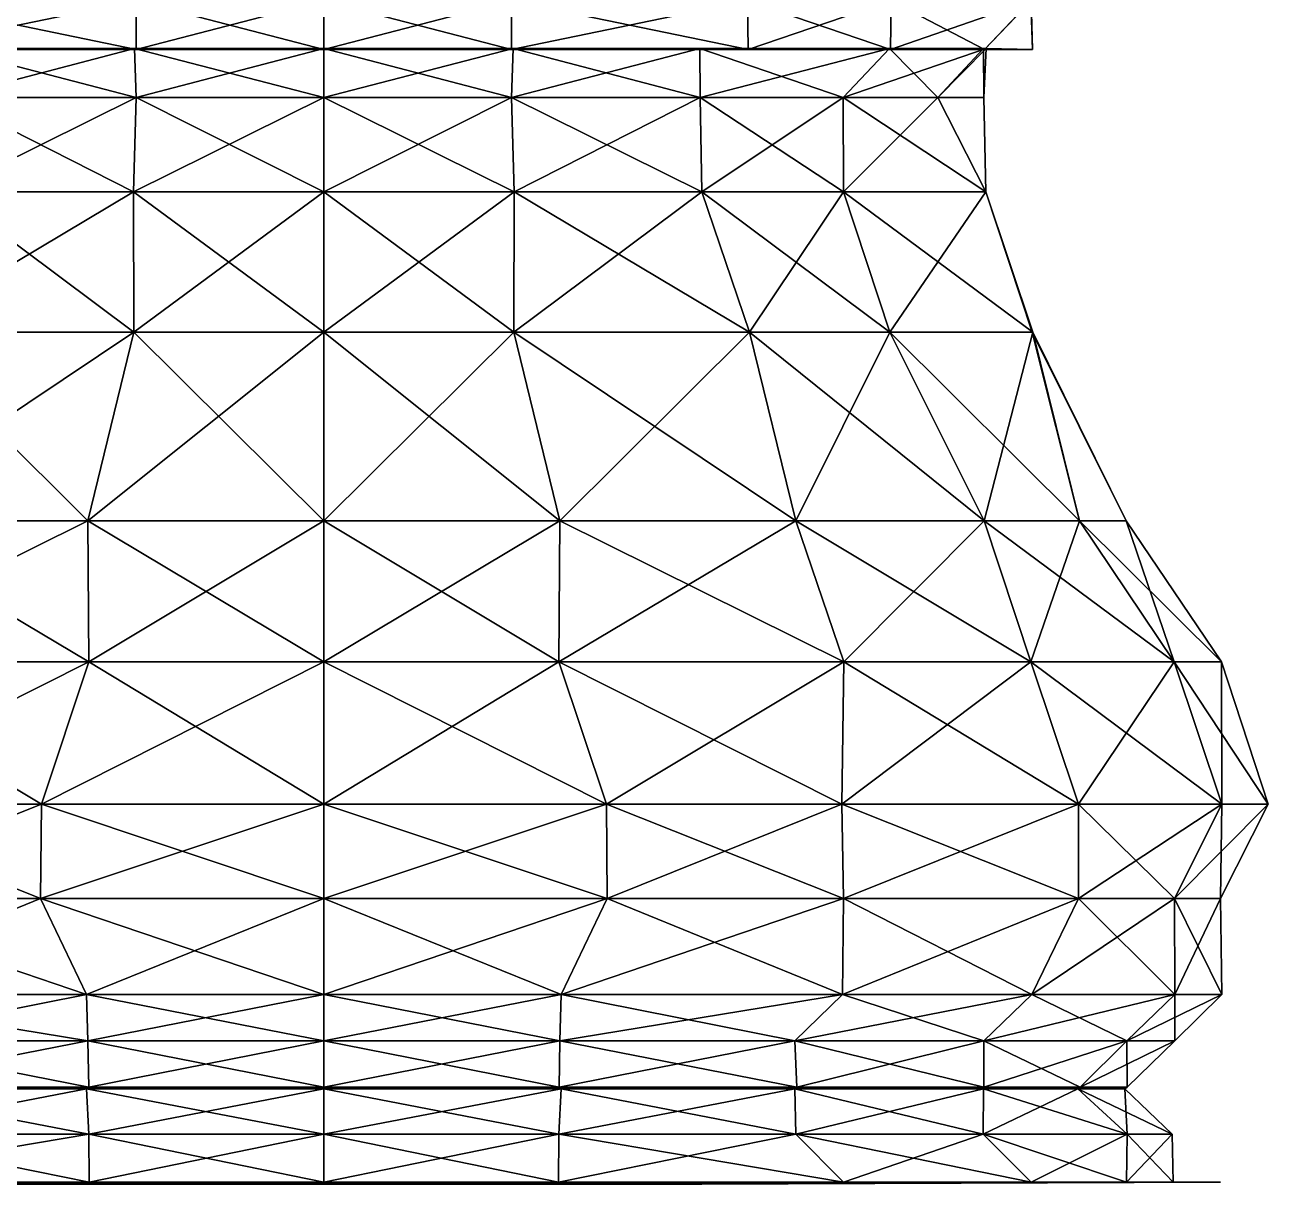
# Model space of a CAD drawing. Header units: metres. Extents: x -2 to 2, y -5.1 to 4.9.
# Drawn here: x -0.634 to 2.001, y -5.078 to -2.623 of the extents above; entities that cross this region are included whole.
import ezdxf

# ---------------------------------------------------------------- set-up
doc = ezdxf.new("R2010")
doc.units = ezdxf.units.M

msp = doc.modelspace()

# ---------------------------------------------------------------- linework, layer by layer
for points in [[(-0.8976, -2.5721, 2.2981), (-0.3974, -2.5721, 2.0012), (-0.8993, -2.6751, 2.2991)], [(-0.3976, -2.6751, 2.0999), (-0.8993, -2.6751, 2.2991), (-0.3974, -2.5721, 2.0012)], [(-0.8993, -2.6751, 4.7009), (-0.3976, -2.6751, 4.9001), (-0.8976, -2.5721, 4.7019)], [(-0.3974, -2.5721, 4.9988), (-0.8976, -2.5721, 4.7019), (-0.3976, -2.6751, 4.9001)], [(-0.3974, -2.5721, 2.0012), (0, -2.5721, 2.0023), (-0.3976, -2.6751, 2.0999)], [(0, -2.6751, 1.9983), (-0.3976, -2.6751, 2.0999), (0, -2.5721, 2.0023)], [(-0.3976, -2.6751, 4.9001), (0, -2.6751, 5.0017), (-0.3974, -2.5721, 4.9988)], [(0, -2.5721, 4.9977), (-0.3974, -2.5721, 4.9988), (0, -2.6751, 5.0017)], [(0, -2.5721, 2.0023), (0.3974, -2.5721, 2.0012), (0, -2.6751, 1.9983)], [(0.3976, -2.6751, 2.0999), (0, -2.6751, 1.9983), (0.3974, -2.5721, 2.0012)], [(0.3974, -2.5721, 4.9988), (0, -2.5721, 4.9977), (0.3976, -2.6751, 4.9001)], [(0, -2.6751, 5.0017), (0.3976, -2.6751, 4.9001), (0, -2.5721, 4.9977)], [(0.3974, -2.5721, 2.0012), (0.8976, -2.5721, 2.2981), (0.3976, -2.6751, 2.0999)], [(0.8976, -2.5721, 4.7019), (0.3974, -2.5721, 4.9988), (0.8993, -2.6751, 4.7009)], [(0.3976, -2.6751, 4.9001), (0.8993, -2.6751, 4.7009), (0.3974, -2.5721, 4.9988)], [(0.8993, -2.6751, 2.2991), (0.3976, -2.6751, 2.0999), (0.8976, -2.5721, 2.2981)], [(0.8976, -2.5721, 2.2981), (1.2019, -2.5721, 2.6024), (0.8993, -2.6751, 2.2991)], [(1.2019, -2.5721, 4.3976), (0.8976, -2.5721, 4.7019), (1.2009, -2.6751, 4.3993)], [(0.8993, -2.6751, 4.7009), (1.2009, -2.6751, 4.3993), (0.8976, -2.5721, 4.7019)], [(1.2009, -2.6751, 2.6007), (0.8993, -2.6751, 2.2991), (1.2019, -2.5721, 2.6024)], [(1.2019, -2.5721, 2.6024), (1.4988, -2.5721, 3.1026), (1.2009, -2.6751, 2.6007)], [(1.4001, -2.6751, 3.1024), (1.2009, -2.6751, 2.6007), (1.4988, -2.5721, 3.1026)], [(1.2009, -2.6751, 4.3993), (1.4001, -2.6751, 3.8976), (1.2019, -2.5721, 4.3976)], [(1.4988, -2.5721, 3.8974), (1.2019, -2.5721, 4.3976), (1.4001, -2.6751, 3.8976)], [(1.4988, -2.5721, 3.1026), (1.4977, -2.5721, 3.5), (1.4001, -2.6751, 3.1024)], [(1.5017, -2.6751, 3.5), (1.4001, -2.6751, 3.1024), (1.4977, -2.5721, 3.5)], [(1.4001, -2.6751, 3.8976), (1.5017, -2.6751, 3.5), (1.4988, -2.5721, 3.8974)], [(1.4977, -2.5721, 3.5), (1.4988, -2.5721, 3.8974), (1.5017, -2.6751, 3.5)], [(-0.8993, -2.6751, 2.2991), (-0.3976, -2.6751, 2.0999), (-0.7967, -2.6728, 2.3017)], [(-0.3976, -2.6751, 4.9001), (-0.8993, -2.6751, 4.7009), (-0.4012, -2.6728, 4.9033)], [(-0.7967, -2.6728, 4.6983), (-0.4012, -2.6728, 4.9033), (-0.8993, -2.6751, 4.7009)], [(-0.7967, -2.6728, 2.3017), (-0.4012, -2.6728, 2.0967), (-0.7975, -2.7771, 2.3998)], [(-0.3979, -2.7771, 2.1993), (-0.7975, -2.7771, 2.3998), (-0.4012, -2.6728, 2.0967)], [(-0.7975, -2.7771, 4.6002), (-0.3979, -2.7771, 4.8007), (-0.7967, -2.6728, 4.6983)], [(-0.4012, -2.6728, 4.9033), (-0.7967, -2.6728, 4.6983), (-0.3979, -2.7771, 4.8007)], [(-0.4012, -2.6728, 2.0967), (-0.7967, -2.6728, 2.3017), (-0.3976, -2.6751, 2.0999)], [(-0.4012, -2.6728, 2.0967), (0, -2.6728, 2.1025), (-0.3979, -2.7771, 2.1993)], [(0, -2.6728, 4.8975), (-0.4012, -2.6728, 4.9033), (0, -2.7771, 4.8982)], [(-0.3979, -2.7771, 4.8007), (0, -2.7771, 4.8982), (-0.4012, -2.6728, 4.9033)], [(-0.3976, -2.6751, 2.0999), (0, -2.6751, 1.9983), (-0.4012, -2.6728, 2.0967)], [(0, -2.6728, 2.1025), (-0.4012, -2.6728, 2.0967), (0, -2.6751, 1.9983)], [(-0.4012, -2.6728, 4.9033), (0, -2.6728, 4.8975), (-0.3976, -2.6751, 4.9001)], [(0, -2.7771, 2.1018), (-0.3979, -2.7771, 2.1993), (0, -2.6728, 2.1025)], [(0, -2.6751, 5.0017), (-0.3976, -2.6751, 4.9001), (0, -2.6728, 4.8975)], [(0, -2.6728, 2.1025), (0.4012, -2.6728, 2.0967), (0, -2.7771, 2.1018)], [(0.3979, -2.7771, 2.1993), (0, -2.7771, 2.1018), (0.4012, -2.6728, 2.0967)], [(0.4012, -2.6728, 4.9033), (0, -2.6728, 4.8975), (0.3979, -2.7771, 4.8007)], [(0, -2.7771, 4.8982), (0.3979, -2.7771, 4.8007), (0, -2.6728, 4.8975)], [(0, -2.6751, 1.9983), (0.3976, -2.6751, 2.0999), (0, -2.6728, 2.1025)], [(0.4012, -2.6728, 2.0967), (0, -2.6728, 2.1025), (0.3976, -2.6751, 2.0999)], [(0.3976, -2.6751, 4.9001), (0, -2.6751, 5.0017), (0.4012, -2.6728, 4.9033)], [(0, -2.6728, 4.8975), (0.4012, -2.6728, 4.9033), (0, -2.6751, 5.0017)], [(0.3976, -2.6751, 2.0999), (0.8993, -2.6751, 2.2991), (0.4012, -2.6728, 2.0967)], [(0.8993, -2.6751, 4.7009), (0.3976, -2.6751, 4.9001), (0.7967, -2.6728, 4.6983)], [(0.4012, -2.6728, 4.9033), (0.7967, -2.6728, 4.6983), (0.3976, -2.6751, 4.9001)], [(0.4012, -2.6728, 2.0967), (0.7967, -2.6728, 2.3017), (0.3979, -2.7771, 2.1993)], [(0.7975, -2.7771, 2.3998), (0.3979, -2.7771, 2.1993), (0.7967, -2.6728, 2.3017)], [(0.3979, -2.7771, 4.8007), (0.7975, -2.7771, 4.6002), (0.4012, -2.6728, 4.9033)], [(0.7967, -2.6728, 4.6983), (0.4012, -2.6728, 4.9033), (0.7975, -2.7771, 4.6002)], [(0.7967, -2.6728, 2.3017), (0.4012, -2.6728, 2.0967), (0.8993, -2.6751, 2.2991)], [(0.7967, -2.6728, 2.3017), (1.1983, -2.6728, 2.7033), (0.7975, -2.7771, 2.3998)], [(1.1983, -2.6728, 4.2967), (0.7967, -2.6728, 4.6983), (1.1002, -2.7771, 4.2975)], [(0.7975, -2.7771, 4.6002), (1.1002, -2.7771, 4.2975), (0.7967, -2.6728, 4.6983)], [(0.8993, -2.6751, 2.2991), (1.2009, -2.6751, 2.6007), (0.7967, -2.6728, 2.3017)], [(1.1983, -2.6728, 2.7033), (0.7967, -2.6728, 2.3017), (1.2009, -2.6751, 2.6007)], [(0.7967, -2.6728, 4.6983), (1.1983, -2.6728, 4.2967), (0.8993, -2.6751, 4.7009)], [(1.1002, -2.7771, 2.7025), (0.7975, -2.7771, 2.3998), (1.1983, -2.6728, 2.7033)], [(1.2009, -2.6751, 4.3993), (0.8993, -2.6751, 4.7009), (1.1983, -2.6728, 4.2967)], [(1.1983, -2.6728, 2.7033), (1.4033, -2.6728, 3.0988), (1.1002, -2.7771, 2.7025)], [(1.3007, -2.7771, 3.1021), (1.1002, -2.7771, 2.7025), (1.4033, -2.6728, 3.0988)], [(1.1002, -2.7771, 4.2975), (1.3007, -2.7771, 3.8979), (1.1983, -2.6728, 4.2967)], [(1.4033, -2.6728, 3.9012), (1.1983, -2.6728, 4.2967), (1.3007, -2.7771, 3.8979)], [(1.2009, -2.6751, 2.6007), (1.4001, -2.6751, 3.1024), (1.1983, -2.6728, 2.7033)], [(1.4033, -2.6728, 3.0988), (1.1983, -2.6728, 2.7033), (1.4001, -2.6751, 3.1024)], [(1.1983, -2.6728, 4.2967), (1.4033, -2.6728, 3.9012), (1.2009, -2.6751, 4.3993)], [(1.4001, -2.6751, 3.8976), (1.2009, -2.6751, 4.3993), (1.4033, -2.6728, 3.9012)], [(1.4033, -2.6728, 3.0988), (1.3975, -2.6728, 3.5), (1.3007, -2.7771, 3.1021)], [(1.3982, -2.7771, 3.5), (1.3007, -2.7771, 3.1021), (1.3975, -2.6728, 3.5)], [(1.3007, -2.7771, 3.8979), (1.3982, -2.7771, 3.5), (1.4033, -2.6728, 3.9012)], [(1.3975, -2.6728, 3.5), (1.4033, -2.6728, 3.9012), (1.3982, -2.7771, 3.5)], [(1.3975, -2.6728, 3.5), (1.4033, -2.6728, 3.0988), (1.5017, -2.6751, 3.5)], [(1.5017, -2.6751, 3.5), (1.4001, -2.6751, 3.8976), (1.3975, -2.6728, 3.5)], [(1.4033, -2.6728, 3.9012), (1.3975, -2.6728, 3.5), (1.4001, -2.6751, 3.8976)], [(1.4001, -2.6751, 3.1024), (1.5017, -2.6751, 3.5), (1.4033, -2.6728, 3.0988)], [(-0.7975, -2.7771, 2.3998), (-0.3979, -2.7771, 2.1993), (-0.8012, -2.9769, 2.3988)], [(-0.4032, -2.9769, 2.0977), (-0.8012, -2.9769, 2.3988), (-0.3979, -2.7771, 2.1993)], [(-0.8012, -2.9769, 4.6011), (-0.4032, -2.9769, 4.9023), (-0.7975, -2.7771, 4.6002)], [(-0.3979, -2.7771, 4.8007), (-0.7975, -2.7771, 4.6002), (-0.4032, -2.9769, 4.9023)], [(-0.3979, -2.7771, 2.1993), (0, -2.7771, 2.1018), (-0.4032, -2.9769, 2.0977)], [(0, -2.9769, 2.0976), (-0.4032, -2.9769, 2.0977), (0, -2.7771, 2.1018)], [(-0.4032, -2.9769, 4.9023), (0, -2.9769, 4.9024), (-0.3979, -2.7771, 4.8007)], [(0, -2.7771, 4.8982), (-0.3979, -2.7771, 4.8007), (0, -2.9769, 4.9024)], [(0, -2.7771, 2.1018), (0.3979, -2.7771, 2.1993), (0, -2.9769, 2.0976)], [(0.4032, -2.9769, 2.0977), (0, -2.9769, 2.0976), (0.3979, -2.7771, 2.1993)], [(0.3979, -2.7771, 4.8007), (0, -2.7771, 4.8982), (0.4032, -2.9769, 4.9023)], [(0, -2.9769, 4.9024), (0.4032, -2.9769, 4.9023), (0, -2.7771, 4.8982)], [(0.3979, -2.7771, 2.1993), (0.7975, -2.7771, 2.3998), (0.4032, -2.9769, 2.0977)], [(0.7975, -2.7771, 4.6002), (0.3979, -2.7771, 4.8007), (0.8012, -2.9769, 4.6011)], [(0.4032, -2.9769, 4.9023), (0.8012, -2.9769, 4.6011), (0.3979, -2.7771, 4.8007)], [(0.8012, -2.9769, 2.3988), (0.4032, -2.9769, 2.0977), (0.7975, -2.7771, 2.3998)], [(0.7975, -2.7771, 2.3998), (1.1002, -2.7771, 2.7025), (0.8012, -2.9769, 2.3988)], [(1.1002, -2.7771, 4.2975), (0.7975, -2.7771, 4.6002), (1.1011, -2.9769, 4.3012)], [(0.8012, -2.9769, 4.6011), (1.1011, -2.9769, 4.3012), (0.7975, -2.7771, 4.6002)], [(1.1011, -2.9769, 2.6988), (0.8012, -2.9769, 2.3988), (1.1002, -2.7771, 2.7025)], [(1.1002, -2.7771, 2.7025), (1.3007, -2.7771, 3.1021), (1.1011, -2.9769, 2.6988)], [(1.3007, -2.7771, 3.8979), (1.1002, -2.7771, 4.2975), (1.4023, -2.9769, 3.9032)], [(1.1011, -2.9769, 4.3012), (1.4023, -2.9769, 3.9032), (1.1002, -2.7771, 4.2975)], [(1.4023, -2.9769, 3.0968), (1.1011, -2.9769, 2.6988), (1.3007, -2.7771, 3.1021)], [(1.3007, -2.7771, 3.1021), (1.3982, -2.7771, 3.5), (1.4023, -2.9769, 3.0968)], [(1.3982, -2.7771, 3.5), (1.3007, -2.7771, 3.8979), (1.4024, -2.9769, 3.5)], [(1.4023, -2.9769, 3.9032), (1.4024, -2.9769, 3.5), (1.3007, -2.7771, 3.8979)], [(1.4024, -2.9769, 3.5), (1.4023, -2.9769, 3.0968), (1.3982, -2.7771, 3.5)], [(-0.8012, -2.9769, 2.3988), (-0.4032, -2.9769, 2.0977), (-0.9021, -3.2737, 2.301)], [(-0.4028, -3.2737, 1.998), (-0.9021, -3.2737, 2.301), (-0.4032, -2.9769, 2.0977)], [(-0.9021, -3.2737, 4.699), (-0.4028, -3.2737, 5.002), (-0.8012, -2.9769, 4.6011)], [(-0.4032, -2.9769, 4.9023), (-0.8012, -2.9769, 4.6011), (-0.4028, -3.2737, 5.002)], [(-0.4032, -2.9769, 2.0977), (0, -2.9769, 2.0976), (-0.4028, -3.2737, 1.998)], [(0, -2.9769, 4.9024), (-0.4032, -2.9769, 4.9023), (0, -3.2737, 5.0006)], [(-0.4028, -3.2737, 5.002), (0, -3.2737, 5.0006), (-0.4032, -2.9769, 4.9023)], [(0, -3.2737, 1.9994), (-0.4028, -3.2737, 1.998), (0, -2.9769, 2.0976)], [(0, -2.9769, 2.0976), (0.4032, -2.9769, 2.0977), (0, -3.2737, 1.9994)], [(0.4028, -3.2737, 1.998), (0, -3.2737, 1.9994), (0.4032, -2.9769, 2.0977)], [(0.4032, -2.9769, 4.9023), (0, -2.9769, 4.9024), (0.4028, -3.2737, 5.002)], [(0, -3.2737, 5.0006), (0.4028, -3.2737, 5.002), (0, -2.9769, 4.9024)], [(0.4032, -2.9769, 2.0977), (0.8012, -2.9769, 2.3988), (0.4028, -3.2737, 1.998)], [(0.9021, -3.2737, 2.301), (0.4028, -3.2737, 1.998), (0.8012, -2.9769, 2.3988)], [(0.4028, -3.2737, 5.002), (0.9021, -3.2737, 4.699), (0.4032, -2.9769, 4.9023)], [(0.8012, -2.9769, 4.6011), (0.4032, -2.9769, 4.9023), (0.9021, -3.2737, 4.699)], [(0.8012, -2.9769, 2.3988), (1.1011, -2.9769, 2.6988), (0.9021, -3.2737, 2.301)], [(1.1011, -2.9769, 4.3012), (0.8012, -2.9769, 4.6011), (1.199, -3.2737, 4.4021)], [(0.9021, -3.2737, 4.699), (1.199, -3.2737, 4.4021), (0.8012, -2.9769, 4.6011)], [(1.199, -3.2737, 2.5979), (0.9021, -3.2737, 2.301), (1.1011, -2.9769, 2.6988)], [(1.1011, -2.9769, 2.6988), (1.4023, -2.9769, 3.0968), (1.199, -3.2737, 2.5979)], [(1.4023, -2.9769, 3.9032), (1.1011, -2.9769, 4.3012), (1.502, -3.2737, 3.9028)], [(1.199, -3.2737, 4.4021), (1.502, -3.2737, 3.9028), (1.1011, -2.9769, 4.3012)], [(1.502, -3.2737, 3.0972), (1.199, -3.2737, 2.5979), (1.4023, -2.9769, 3.0968)], [(1.4023, -2.9769, 3.0968), (1.4024, -2.9769, 3.5), (1.502, -3.2737, 3.0972)], [(1.4024, -2.9769, 3.5), (1.4023, -2.9769, 3.9032), (1.5006, -3.2737, 3.5)], [(1.502, -3.2737, 3.9028), (1.5006, -3.2737, 3.5), (1.4023, -2.9769, 3.9032)], [(1.5006, -3.2737, 3.5), (1.502, -3.2737, 3.0972), (1.4024, -2.9769, 3.5)], [(-0.9021, -3.2737, 2.301), (-0.4028, -3.2737, 1.998), (-1, -3.6735, 2.1007)], [(-0.5002, -3.6735, 1.8986), (-1, -3.6735, 2.1007), (-0.4028, -3.2737, 1.998)], [(-1, -3.6735, 4.8993), (-0.5002, -3.6735, 5.1014), (-0.9021, -3.2737, 4.699)], [(-0.4028, -3.2737, 5.002), (-0.9021, -3.2737, 4.699), (-0.5002, -3.6735, 5.1014)], [(-0.4028, -3.2737, 1.998), (0, -3.2737, 1.9994), (-0.5002, -3.6735, 1.8986)], [(0, -3.6735, 1.8), (-0.5002, -3.6735, 1.8986), (0, -3.2737, 1.9994)], [(-0.5002, -3.6735, 5.1014), (0, -3.6735, 5.2), (-0.4028, -3.2737, 5.002)], [(0, -3.2737, 5.0006), (-0.4028, -3.2737, 5.002), (0, -3.6735, 5.2)], [(0, -3.2737, 1.9994), (0.4028, -3.2737, 1.998), (0, -3.6735, 1.8)], [(0.5002, -3.6735, 1.8986), (0, -3.6735, 1.8), (0.4028, -3.2737, 1.998)], [(0.4028, -3.2737, 5.002), (0, -3.2737, 5.0006), (0.5002, -3.6735, 5.1014)], [(0, -3.6735, 5.2), (0.5002, -3.6735, 5.1014), (0, -3.2737, 5.0006)], [(0.4028, -3.2737, 1.998), (0.9021, -3.2737, 2.301), (0.5002, -3.6735, 1.8986)], [(0.9021, -3.2737, 4.699), (0.4028, -3.2737, 5.002), (1, -3.6735, 4.8993)], [(0.5002, -3.6735, 5.1014), (1, -3.6735, 4.8993), (0.4028, -3.2737, 5.002)], [(1, -3.6735, 2.1007), (0.5002, -3.6735, 1.8986), (0.9021, -3.2737, 2.301)], [(0.9021, -3.2737, 2.301), (1.199, -3.2737, 2.5979), (1, -3.6735, 2.1007)], [(1.199, -3.2737, 4.4021), (0.9021, -3.2737, 4.699), (1.3993, -3.6735, 4.5)], [(1, -3.6735, 4.8993), (1.3993, -3.6735, 4.5), (0.9021, -3.2737, 4.699)], [(1.3993, -3.6735, 2.5), (1, -3.6735, 2.1007), (1.199, -3.2737, 2.5979)], [(1.199, -3.2737, 2.5979), (1.502, -3.2737, 3.0972), (1.3993, -3.6735, 2.5)], [(1.502, -3.2737, 3.9028), (1.199, -3.2737, 4.4021), (1.6014, -3.6735, 4.0002)], [(1.3993, -3.6735, 4.5), (1.6014, -3.6735, 4.0002), (1.199, -3.2737, 4.4021)], [(1.6014, -3.6735, 2.9998), (1.3993, -3.6735, 2.5), (1.502, -3.2737, 3.0972)], [(1.502, -3.2737, 3.0972), (1.5006, -3.2737, 3.5), (1.6014, -3.6735, 2.9998)], [(1.7, -3.6735, 3.5), (1.6014, -3.6735, 2.9998), (1.5006, -3.2737, 3.5)], [(1.5006, -3.2737, 3.5), (1.502, -3.2737, 3.9028), (1.7, -3.6735, 3.5)], [(1.6014, -3.6735, 4.0002), (1.7, -3.6735, 3.5), (1.502, -3.2737, 3.9028)], [(-1, -3.6735, 2.1007), (-0.5002, -3.6735, 1.8986), (-1.102, -3.972, 2.002)], [(-0.4979, -3.972, 1.6982), (-1.102, -3.972, 2.002), (-0.5002, -3.6735, 1.8986)], [(-1.102, -3.972, 4.998), (-0.4979, -3.972, 5.3018), (-1, -3.6735, 4.8993)], [(-0.5002, -3.6735, 5.1014), (-1, -3.6735, 4.8993), (-0.4979, -3.972, 5.3018)], [(-0.5002, -3.6735, 1.8986), (0, -3.6735, 1.8), (-0.4979, -3.972, 1.6982)], [(0, -3.6735, 5.2), (-0.5002, -3.6735, 5.1014), (0, -3.972, 5.4018)], [(-0.4979, -3.972, 5.3018), (0, -3.972, 5.4018), (-0.5002, -3.6735, 5.1014)], [(0, -3.972, 1.5982), (-0.4979, -3.972, 1.6982), (0, -3.6735, 1.8)], [(0, -3.6735, 1.8), (0.5002, -3.6735, 1.8986), (0, -3.972, 1.5982)], [(0.498, -3.972, 1.6982), (0, -3.972, 1.5982), (0.5002, -3.6735, 1.8986)], [(0.5002, -3.6735, 5.1014), (0, -3.6735, 5.2), (0.498, -3.972, 5.3018)], [(0, -3.972, 5.4018), (0.498, -3.972, 5.3018), (0, -3.6735, 5.2)], [(0.5002, -3.6735, 1.8986), (1, -3.6735, 2.1007), (0.498, -3.972, 1.6982)], [(1.102, -3.972, 2.002), (0.498, -3.972, 1.6982), (1, -3.6735, 2.1007)], [(0.498, -3.972, 5.3018), (1.102, -3.972, 4.998), (0.5002, -3.6735, 5.1014)], [(1, -3.6735, 4.8993), (0.5002, -3.6735, 5.1014), (1.102, -3.972, 4.998)], [(1, -3.6735, 2.1007), (1.3993, -3.6735, 2.5), (1.102, -3.972, 2.002)], [(1.3993, -3.6735, 4.5), (1, -3.6735, 4.8993), (1.498, -3.972, 4.602)], [(1.102, -3.972, 4.998), (1.498, -3.972, 4.602), (1, -3.6735, 4.8993)], [(1.498, -3.972, 2.398), (1.102, -3.972, 2.002), (1.3993, -3.6735, 2.5)], [(1.3993, -3.6735, 2.5), (1.6014, -3.6735, 2.9998), (1.498, -3.972, 2.398)], [(1.6014, -3.6735, 4.0002), (1.3993, -3.6735, 4.5), (1.8018, -3.972, 3.9979)], [(1.498, -3.972, 4.602), (1.8018, -3.972, 3.9979), (1.3993, -3.6735, 4.5)], [(1.8018, -3.972, 3.002), (1.498, -3.972, 2.398), (1.6014, -3.6735, 2.9998)], [(1.6014, -3.6735, 2.9998), (1.7, -3.6735, 3.5), (1.8018, -3.972, 3.002)], [(1.7, -3.6735, 3.5), (1.6014, -3.6735, 4.0002), (1.9018, -3.972, 3.5)], [(1.8018, -3.972, 3.9979), (1.9018, -3.972, 3.5), (1.6014, -3.6735, 4.0002)], [(1.9018, -3.972, 3.5), (1.8018, -3.972, 3.002), (1.7, -3.6735, 3.5)], [(-1.102, -3.972, 2.002), (-0.4979, -3.972, 1.6982), (-1.0974, -4.273, 1.901)], [(-0.4979, -3.972, 5.3018), (-1.102, -3.972, 4.998), (-0.5986, -4.273, 5.4029)], [(-1.0974, -4.273, 5.099), (-0.5986, -4.273, 5.4029), (-1.102, -3.972, 4.998)], [(-0.5986, -4.273, 1.5971), (-1.0974, -4.273, 1.901), (-0.4979, -3.972, 1.6982)], [(-0.4979, -3.972, 1.6982), (0, -3.972, 1.5982), (-0.5986, -4.273, 1.5971)], [(0, -4.273, 1.4992), (-0.5986, -4.273, 1.5971), (0, -3.972, 1.5982)], [(-0.5986, -4.273, 5.4029), (0, -4.273, 5.5008), (-0.4979, -3.972, 5.3018)], [(0, -3.972, 5.4018), (-0.4979, -3.972, 5.3018), (0, -4.273, 5.5008)], [(0, -3.972, 1.5982), (0.498, -3.972, 1.6982), (0, -4.273, 1.4992)], [(0.5986, -4.273, 1.5971), (0, -4.273, 1.4992), (0.498, -3.972, 1.6982)], [(0.498, -3.972, 5.3018), (0, -3.972, 5.4018), (0.5986, -4.273, 5.4029)], [(0, -4.273, 5.5008), (0.5986, -4.273, 5.4029), (0, -3.972, 5.4018)], [(0.498, -3.972, 1.6982), (1.102, -3.972, 2.002), (0.5986, -4.273, 1.5971)], [(1.102, -3.972, 4.998), (0.498, -3.972, 5.3018), (1.0974, -4.273, 5.099)], [(0.5986, -4.273, 5.4029), (1.0974, -4.273, 5.099), (0.498, -3.972, 5.3018)], [(1.0974, -4.273, 1.901), (0.5986, -4.273, 1.5971), (1.102, -3.972, 2.002)], [(1.102, -3.972, 2.002), (1.498, -3.972, 2.398), (1.0974, -4.273, 1.901)], [(1.599, -4.273, 2.4026), (1.0974, -4.273, 1.901), (1.498, -3.972, 2.398)], [(1.0974, -4.273, 5.099), (1.599, -4.273, 4.5974), (1.102, -3.972, 4.998)], [(1.498, -3.972, 4.602), (1.102, -3.972, 4.998), (1.599, -4.273, 4.5974)], [(1.498, -3.972, 2.398), (1.8018, -3.972, 3.002), (1.599, -4.273, 2.4026)], [(1.8018, -3.972, 3.9979), (1.498, -3.972, 4.602), (1.9029, -4.273, 4.0986)], [(1.599, -4.273, 4.5974), (1.9029, -4.273, 4.0986), (1.498, -3.972, 4.602)], [(1.9029, -4.273, 2.9014), (1.599, -4.273, 2.4026), (1.8018, -3.972, 3.002)], [(1.8018, -3.972, 3.002), (1.9018, -3.972, 3.5), (1.9029, -4.273, 2.9014)], [(1.9018, -3.972, 3.5), (1.8018, -3.972, 3.9979), (2.0008, -4.273, 3.5)], [(1.9029, -4.273, 4.0986), (2.0008, -4.273, 3.5), (1.8018, -3.972, 3.9979)], [(2.0008, -4.273, 3.5), (1.9029, -4.273, 2.9014), (1.9018, -3.972, 3.5)], [(-1.0974, -4.273, 1.901), (-0.5986, -4.273, 1.5971), (-1.1011, -4.4732, 1.9008)], [(-0.6002, -4.4732, 1.6975), (-1.1011, -4.4732, 1.9008), (-0.5986, -4.273, 1.5971)], [(-1.1011, -4.4732, 5.0992), (-0.6002, -4.4732, 5.3025), (-1.0974, -4.273, 5.099)], [(-0.5986, -4.273, 5.4029), (-1.0974, -4.273, 5.099), (-0.6002, -4.4732, 5.3025)], [(-0.5986, -4.273, 1.5971), (0, -4.273, 1.4992), (-0.6002, -4.4732, 1.6975)], [(0, -4.4732, 1.6004), (-0.6002, -4.4732, 1.6975), (0, -4.273, 1.4992)], [(-0.6002, -4.4732, 5.3025), (0, -4.4732, 5.3996), (-0.5986, -4.273, 5.4029)], [(0, -4.273, 5.5008), (-0.5986, -4.273, 5.4029), (0, -4.4732, 5.3996)], [(0, -4.273, 1.4992), (0.5986, -4.273, 1.5971), (0, -4.4732, 1.6004)], [(0.6002, -4.4732, 1.6975), (0, -4.4732, 1.6004), (0.5986, -4.273, 1.5971)], [(0.5986, -4.273, 5.4029), (0, -4.273, 5.5008), (0.6002, -4.4732, 5.3025)], [(0, -4.4732, 5.3996), (0.6002, -4.4732, 5.3025), (0, -4.273, 5.5008)], [(0.5986, -4.273, 1.5971), (1.0974, -4.273, 1.901), (0.6002, -4.4732, 1.6975)], [(1.0974, -4.273, 5.099), (0.5986, -4.273, 5.4029), (1.1011, -4.4732, 5.0992)], [(0.6002, -4.4732, 5.3025), (1.1011, -4.4732, 5.0992), (0.5986, -4.273, 5.4029)], [(1.1011, -4.4732, 1.9008), (0.6002, -4.4732, 1.6975), (1.0974, -4.273, 1.901)], [(1.0974, -4.273, 1.901), (1.599, -4.273, 2.4026), (1.1011, -4.4732, 1.9008)], [(1.599, -4.273, 4.5974), (1.0974, -4.273, 5.099), (1.5992, -4.4732, 4.6011)], [(1.1011, -4.4732, 5.0992), (1.5992, -4.4732, 4.6011), (1.0974, -4.273, 5.099)], [(1.5992, -4.4732, 2.3989), (1.1011, -4.4732, 1.9008), (1.599, -4.273, 2.4026)], [(1.599, -4.273, 2.4026), (1.9029, -4.273, 2.9014), (1.5992, -4.4732, 2.3989)], [(1.9029, -4.273, 4.0986), (1.599, -4.273, 4.5974), (1.8025, -4.4732, 4.1002)], [(1.5992, -4.4732, 4.6011), (1.8025, -4.4732, 4.1002), (1.599, -4.273, 4.5974)], [(1.8025, -4.4732, 2.8998), (1.5992, -4.4732, 2.3989), (1.9029, -4.273, 2.9014)], [(1.9029, -4.273, 2.9014), (2.0008, -4.273, 3.5), (1.8025, -4.4732, 2.8998)], [(1.8996, -4.4732, 3.5), (1.8025, -4.4732, 2.8998), (2.0008, -4.273, 3.5)], [(1.8025, -4.4732, 4.1002), (1.8996, -4.4732, 3.5), (1.9029, -4.273, 4.0986)], [(2.0008, -4.273, 3.5), (1.9029, -4.273, 4.0986), (1.8996, -4.4732, 3.5)], [(-1.1011, -4.4732, 1.9008), (-0.6002, -4.4732, 1.6975), (-1.0986, -4.6761, 2.0002)], [(-0.6002, -4.4732, 5.3025), (-1.1011, -4.4732, 5.0992), (-0.5027, -4.6761, 5.3028)], [(-1.0986, -4.6761, 4.9998), (-0.5027, -4.6761, 5.3028), (-1.1011, -4.4732, 5.0992)], [(-0.5027, -4.6761, 1.6972), (-1.0986, -4.6761, 2.0002), (-0.6002, -4.4732, 1.6975)], [(-0.6002, -4.4732, 1.6975), (0, -4.4732, 1.6004), (-0.5027, -4.6761, 1.6972)], [(0, -4.4732, 5.3996), (-0.6002, -4.4732, 5.3025), (0, -4.6761, 5.4025)], [(-0.5027, -4.6761, 5.3028), (0, -4.6761, 5.4025), (-0.6002, -4.4732, 5.3025)], [(0, -4.6761, 1.5975), (-0.5027, -4.6761, 1.6972), (0, -4.4732, 1.6004)], [(0, -4.4732, 1.6004), (0.6002, -4.4732, 1.6975), (0, -4.6761, 1.5975)], [(0.5027, -4.6761, 1.6972), (0, -4.6761, 1.5975), (0.6002, -4.4732, 1.6975)], [(0.6002, -4.4732, 5.3025), (0, -4.4732, 5.3996), (0.5027, -4.6761, 5.3028)], [(0, -4.6761, 5.4025), (0.5027, -4.6761, 5.3028), (0, -4.4732, 5.3996)], [(0.6002, -4.4732, 1.6975), (1.1011, -4.4732, 1.9008), (0.5027, -4.6761, 1.6972)], [(1.0986, -4.6761, 2.0002), (0.5027, -4.6761, 1.6972), (1.1011, -4.4732, 1.9008)], [(0.5027, -4.6761, 5.3028), (1.0986, -4.6761, 4.9998), (0.6002, -4.4732, 5.3025)], [(1.1011, -4.4732, 5.0992), (0.6002, -4.4732, 5.3025), (1.0986, -4.6761, 4.9998)], [(1.1011, -4.4732, 1.9008), (1.5992, -4.4732, 2.3989), (1.0986, -4.6761, 2.0002)], [(1.4998, -4.6761, 2.4014), (1.0986, -4.6761, 2.0002), (1.5992, -4.4732, 2.3989)], [(1.0986, -4.6761, 4.9998), (1.4998, -4.6761, 4.5986), (1.1011, -4.4732, 5.0992)], [(1.5992, -4.4732, 4.6011), (1.1011, -4.4732, 5.0992), (1.4998, -4.6761, 4.5986)], [(1.5992, -4.4732, 2.3989), (1.8025, -4.4732, 2.8998), (1.4998, -4.6761, 2.4014)], [(1.8028, -4.6761, 2.9973), (1.4998, -4.6761, 2.4014), (1.8025, -4.4732, 2.8998)], [(1.4998, -4.6761, 4.5986), (1.8028, -4.6761, 4.0027), (1.5992, -4.4732, 4.6011)], [(1.8025, -4.4732, 4.1002), (1.5992, -4.4732, 4.6011), (1.8028, -4.6761, 4.0027)], [(1.8025, -4.4732, 2.8998), (1.8996, -4.4732, 3.5), (1.8028, -4.6761, 2.9973)], [(1.8996, -4.4732, 3.5), (1.8025, -4.4732, 4.1002), (1.9025, -4.6761, 3.5)], [(1.8028, -4.6761, 4.0027), (1.9025, -4.6761, 3.5), (1.8025, -4.4732, 4.1002)], [(1.9025, -4.6761, 3.5), (1.8028, -4.6761, 2.9973), (1.8996, -4.4732, 3.5)], [(-1.0986, -4.6761, 2.0002), (-0.5027, -4.6761, 1.6972), (-0.998, -4.7749, 2.1017)], [(-0.5027, -4.6761, 5.3028), (-1.0986, -4.6761, 4.9998), (-0.5001, -4.7749, 5.2012)], [(-0.998, -4.7749, 4.8983), (-0.5001, -4.7749, 5.2012), (-1.0986, -4.6761, 4.9998)], [(-0.5001, -4.7749, 1.7988), (-0.998, -4.7749, 2.1017), (-0.5027, -4.6761, 1.6972)], [(-0.5027, -4.6761, 1.6972), (0, -4.6761, 1.5975), (-0.5001, -4.7749, 1.7988)], [(0, -4.6761, 5.4025), (-0.5027, -4.6761, 5.3028), (0, -4.7749, 5.3028)], [(-0.5001, -4.7749, 5.2012), (0, -4.7749, 5.3028), (-0.5027, -4.6761, 5.3028)], [(0, -4.7749, 1.6972), (-0.5001, -4.7749, 1.7988), (0, -4.6761, 1.5975)], [(0, -4.6761, 1.5975), (0.5027, -4.6761, 1.6972), (0, -4.7749, 1.6972)], [(0.5001, -4.7749, 1.7988), (0, -4.7749, 1.6972), (0.5027, -4.6761, 1.6972)], [(0.5027, -4.6761, 5.3028), (0, -4.6761, 5.4025), (0.5001, -4.7749, 5.2012)], [(0, -4.7749, 5.3028), (0.5001, -4.7749, 5.2012), (0, -4.6761, 5.4025)], [(0.5027, -4.6761, 1.6972), (1.0986, -4.6761, 2.0002), (0.5001, -4.7749, 1.7988)], [(0.998, -4.7749, 2.1017), (0.5001, -4.7749, 1.7988), (1.0986, -4.6761, 2.0002)], [(0.5001, -4.7749, 5.2012), (0.998, -4.7749, 4.8983), (0.5027, -4.6761, 5.3028)], [(1.0986, -4.6761, 4.9998), (0.5027, -4.6761, 5.3028), (0.998, -4.7749, 4.8983)], [(1.0986, -4.6761, 2.0002), (1.4998, -4.6761, 2.4014), (0.998, -4.7749, 2.1017)], [(1.3983, -4.7749, 2.502), (0.998, -4.7749, 2.1017), (1.4998, -4.6761, 2.4014)], [(0.998, -4.7749, 4.8983), (1.3983, -4.7749, 4.498), (1.0986, -4.6761, 4.9998)], [(1.4998, -4.6761, 4.5986), (1.0986, -4.6761, 4.9998), (1.3983, -4.7749, 4.498)], [(1.4998, -4.6761, 2.4014), (1.8028, -4.6761, 2.9973), (1.3983, -4.7749, 2.502)], [(1.7012, -4.7749, 2.9999), (1.3983, -4.7749, 2.502), (1.8028, -4.6761, 2.9973)], [(1.3983, -4.7749, 4.498), (1.7012, -4.7749, 4.0001), (1.4998, -4.6761, 4.5986)], [(1.8028, -4.6761, 4.0027), (1.4998, -4.6761, 4.5986), (1.7012, -4.7749, 4.0001)], [(1.8028, -4.6761, 2.9973), (1.9025, -4.6761, 3.5), (1.7012, -4.7749, 2.9999)], [(1.8028, -4.7749, 3.5), (1.7012, -4.7749, 2.9999), (1.9025, -4.6761, 3.5)], [(1.7012, -4.7749, 4.0001), (1.8028, -4.7749, 3.5), (1.8028, -4.6761, 4.0027)], [(1.9025, -4.6761, 3.5), (1.8028, -4.6761, 4.0027), (1.8028, -4.7749, 3.5)], [(-0.998, -4.7749, 2.1017), (-0.5001, -4.7749, 1.7988), (-1.0023, -4.8726, 2.1016)], [(-0.4983, -4.8726, 1.8974), (-1.0023, -4.8726, 2.1016), (-0.5001, -4.7749, 1.7988)], [(-1.0023, -4.8726, 4.8984), (-0.4983, -4.8726, 5.1026), (-0.998, -4.7749, 4.8983)], [(-0.5001, -4.7749, 5.2012), (-0.998, -4.7749, 4.8983), (-0.4983, -4.8726, 5.1026)], [(-0.5001, -4.7749, 1.7988), (0, -4.7749, 1.6972), (-0.4983, -4.8726, 1.8974)], [(0, -4.7749, 5.3028), (-0.5001, -4.7749, 5.2012), (0, -4.8726, 5.2019)], [(-0.4983, -4.8726, 5.1026), (0, -4.8726, 5.2019), (-0.5001, -4.7749, 5.2012)], [(0, -4.8726, 1.7981), (-0.4983, -4.8726, 1.8974), (0, -4.7749, 1.6972)], [(0, -4.7749, 1.6972), (0.5001, -4.7749, 1.7988), (0, -4.8726, 1.7981)], [(0.4983, -4.8726, 1.8974), (0, -4.8726, 1.7981), (0.5001, -4.7749, 1.7988)], [(0.5001, -4.7749, 5.2012), (0, -4.7749, 5.3028), (0.4983, -4.8726, 5.1026)], [(0, -4.8726, 5.2019), (0.4983, -4.8726, 5.1026), (0, -4.7749, 5.3028)], [(0.5001, -4.7749, 1.7988), (0.998, -4.7749, 2.1017), (0.4983, -4.8726, 1.8974)], [(1.0023, -4.8726, 2.1016), (0.4983, -4.8726, 1.8974), (0.998, -4.7749, 2.1017)], [(0.4983, -4.8726, 5.1026), (1.0023, -4.8726, 4.8984), (0.5001, -4.7749, 5.2012)], [(0.998, -4.7749, 4.8983), (0.5001, -4.7749, 5.2012), (1.0023, -4.8726, 4.8984)], [(0.998, -4.7749, 2.1017), (1.3983, -4.7749, 2.502), (1.0023, -4.8726, 2.1016)], [(1.3983, -4.7749, 4.498), (0.998, -4.7749, 4.8983), (1.3984, -4.8726, 4.5023)], [(1.0023, -4.8726, 4.8984), (1.3984, -4.8726, 4.5023), (0.998, -4.7749, 4.8983)], [(1.3984, -4.8726, 2.4977), (1.0023, -4.8726, 2.1016), (1.3983, -4.7749, 2.502)], [(1.3983, -4.7749, 2.502), (1.7012, -4.7749, 2.9999), (1.3984, -4.8726, 2.4977)], [(1.7012, -4.7749, 4.0001), (1.3983, -4.7749, 4.498), (1.6026, -4.8726, 3.9983)], [(1.3984, -4.8726, 4.5023), (1.6026, -4.8726, 3.9983), (1.3983, -4.7749, 4.498)], [(1.6026, -4.8726, 3.0017), (1.3984, -4.8726, 2.4977), (1.7012, -4.7749, 2.9999)], [(1.7012, -4.7749, 2.9999), (1.8028, -4.7749, 3.5), (1.6026, -4.8726, 3.0017)], [(1.7019, -4.8726, 3.5), (1.6026, -4.8726, 3.0017), (1.8028, -4.7749, 3.5)], [(1.6026, -4.8726, 3.9983), (1.7019, -4.8726, 3.5), (1.7012, -4.7749, 4.0001)], [(1.8028, -4.7749, 3.5), (1.7012, -4.7749, 4.0001), (1.7019, -4.8726, 3.5)], [(-1.0023, -4.8726, 2.1016), (-0.4983, -4.8726, 1.8974), (-0.9981, -4.8762, 2.1024)], [(-0.4983, -4.8726, 5.1026), (-1.0023, -4.8726, 4.8984), (-0.503, -4.8762, 5.0974)], [(-0.9981, -4.8762, 4.8976), (-0.503, -4.8762, 5.0974), (-1.0023, -4.8726, 4.8984)], [(-0.503, -4.8762, 1.9026), (-0.9981, -4.8762, 2.1024), (-0.4983, -4.8726, 1.8974)], [(-0.4983, -4.8726, 1.8974), (0, -4.8726, 1.7981), (-0.503, -4.8762, 1.9026)], [(0, -4.8762, 1.8026), (-0.503, -4.8762, 1.9026), (0, -4.8726, 1.7981)], [(-0.503, -4.8762, 5.0974), (0, -4.8762, 5.1974), (-0.4983, -4.8726, 5.1026)], [(0, -4.8726, 5.2019), (-0.4983, -4.8726, 5.1026), (0, -4.8762, 5.1974)], [(0, -4.8726, 1.7981), (0.4983, -4.8726, 1.8974), (0, -4.8762, 1.8026)], [(0.503, -4.8762, 1.9026), (0, -4.8762, 1.8026), (0.4983, -4.8726, 1.8974)], [(0.4983, -4.8726, 5.1026), (0, -4.8726, 5.2019), (0.503, -4.8762, 5.0974)], [(0, -4.8762, 5.1974), (0.503, -4.8762, 5.0974), (0, -4.8726, 5.2019)], [(0.4983, -4.8726, 1.8974), (1.0023, -4.8726, 2.1016), (0.503, -4.8762, 1.9026)], [(1.0023, -4.8726, 4.8984), (0.4983, -4.8726, 5.1026), (0.9981, -4.8762, 4.8976)], [(0.503, -4.8762, 5.0974), (0.9981, -4.8762, 4.8976), (0.4983, -4.8726, 5.1026)], [(0.9981, -4.8762, 2.1024), (0.503, -4.8762, 1.9026), (1.0023, -4.8726, 2.1016)], [(1.0023, -4.8726, 2.1016), (1.3984, -4.8726, 2.4977), (0.9981, -4.8762, 2.1024)], [(1.3976, -4.8762, 2.5019), (0.9981, -4.8762, 2.1024), (1.3984, -4.8726, 2.4977)], [(0.9981, -4.8762, 4.8976), (1.3976, -4.8762, 4.4981), (1.0023, -4.8726, 4.8984)], [(1.3984, -4.8726, 4.5023), (1.0023, -4.8726, 4.8984), (1.3976, -4.8762, 4.4981)], [(1.3984, -4.8726, 2.4977), (1.6026, -4.8726, 3.0017), (1.3976, -4.8762, 2.5019)], [(1.5974, -4.8762, 2.997), (1.3976, -4.8762, 2.5019), (1.6026, -4.8726, 3.0017)], [(1.3976, -4.8762, 4.4981), (1.5974, -4.8762, 4.003), (1.3984, -4.8726, 4.5023)], [(1.6026, -4.8726, 3.9983), (1.3984, -4.8726, 4.5023), (1.5974, -4.8762, 4.003)], [(1.6026, -4.8726, 3.0017), (1.7019, -4.8726, 3.5), (1.5974, -4.8762, 2.997)], [(1.6974, -4.8762, 3.5), (1.5974, -4.8762, 2.997), (1.7019, -4.8726, 3.5)], [(1.5974, -4.8762, 4.003), (1.6974, -4.8762, 3.5), (1.6026, -4.8726, 3.9983)], [(1.7019, -4.8726, 3.5), (1.6026, -4.8726, 3.9983), (1.6974, -4.8762, 3.5)], [(-0.9981, -4.8762, 2.1024), (-0.503, -4.8762, 1.9026), (-1, -4.9722, 2.103)], [(-0.4981, -4.9722, 1.7981), (-1, -4.9722, 2.103), (-0.503, -4.8762, 1.9026)], [(-1, -4.9722, 4.8969), (-0.4981, -4.9722, 5.2019), (-0.9981, -4.8762, 4.8976)], [(-0.503, -4.8762, 5.0974), (-0.9981, -4.8762, 4.8976), (-0.4981, -4.9722, 5.2019)], [(-0.503, -4.8762, 1.9026), (0, -4.8762, 1.8026), (-0.4981, -4.9722, 1.7981)], [(0, -4.8762, 5.1974), (-0.503, -4.8762, 5.0974), (0, -4.9722, 5.2977)], [(-0.4981, -4.9722, 5.2019), (0, -4.9722, 5.2977), (-0.503, -4.8762, 5.0974)], [(0, -4.9722, 1.7023), (-0.4981, -4.9722, 1.7981), (0, -4.8762, 1.8026)], [(0, -4.8762, 1.8026), (0.503, -4.8762, 1.9026), (0, -4.9722, 1.7023)], [(0.4981, -4.9722, 1.7981), (0, -4.9722, 1.7023), (0.503, -4.8762, 1.9026)], [(0.503, -4.8762, 5.0974), (0, -4.8762, 5.1974), (0.4981, -4.9722, 5.2019)], [(0, -4.9722, 5.2977), (0.4981, -4.9722, 5.2019), (0, -4.8762, 5.1974)], [(0.503, -4.8762, 1.9026), (0.9981, -4.8762, 2.1024), (0.4981, -4.9722, 1.7981)], [(1, -4.9722, 2.103), (0.4981, -4.9722, 1.7981), (0.9981, -4.8762, 2.1024)], [(0.4981, -4.9722, 5.2019), (1, -4.9722, 4.8969), (0.503, -4.8762, 5.0974)], [(0.9981, -4.8762, 4.8976), (0.503, -4.8762, 5.0974), (1, -4.9722, 4.8969)], [(0.9981, -4.8762, 2.1024), (1.3976, -4.8762, 2.5019), (1, -4.9722, 2.103)], [(1.3976, -4.8762, 4.4981), (0.9981, -4.8762, 4.8976), (1.3969, -4.9722, 4.5)], [(1, -4.9722, 4.8969), (1.3969, -4.9722, 4.5), (0.9981, -4.8762, 4.8976)], [(1.3969, -4.9722, 2.5), (1, -4.9722, 2.103), (1.3976, -4.8762, 2.5019)], [(1.3976, -4.8762, 2.5019), (1.5974, -4.8762, 2.997), (1.3969, -4.9722, 2.5)], [(1.7019, -4.9722, 3.0019), (1.3969, -4.9722, 2.5), (1.5974, -4.8762, 2.997)], [(1.3969, -4.9722, 4.5), (1.7019, -4.9722, 3.9981), (1.3976, -4.8762, 4.4981)], [(1.5974, -4.8762, 4.003), (1.3976, -4.8762, 4.4981), (1.7019, -4.9722, 3.9981)], [(1.5974, -4.8762, 2.997), (1.6974, -4.8762, 3.5), (1.7019, -4.9722, 3.0019)], [(1.6974, -4.8762, 3.5), (1.5974, -4.8762, 4.003), (1.7977, -4.9722, 3.5)], [(1.7019, -4.9722, 3.9981), (1.7977, -4.9722, 3.5), (1.5974, -4.8762, 4.003)], [(1.7977, -4.9722, 3.5), (1.7019, -4.9722, 3.0019), (1.6974, -4.8762, 3.5)], [(-1, -4.9722, 2.103), (-0.4981, -4.9722, 1.7981), (-1.1013, -5.0737, 2.0014)], [(-0.4972, -5.0737, 1.7992), (-1.1013, -5.0737, 2.0014), (-0.4981, -4.9722, 1.7981)], [(-1.1013, -5.0737, 4.9986), (-0.4972, -5.0737, 5.2008), (-1, -4.9722, 4.8969)], [(-0.4981, -4.9722, 5.2019), (-1, -4.9722, 4.8969), (-0.4972, -5.0737, 5.2008)], [(-0.4981, -4.9722, 1.7981), (0, -4.9722, 1.7023), (-0.4972, -5.0737, 1.7992)], [(0, -4.9722, 5.2977), (-0.4981, -4.9722, 5.2019), (0, -5.0737, 5.2996)], [(-0.4972, -5.0737, 5.2008), (0, -5.0737, 5.2996), (-0.4981, -4.9722, 5.2019)], [(0, -5.0737, 1.7004), (-0.4972, -5.0737, 1.7992), (0, -4.9722, 1.7023)], [(0, -4.9722, 1.7023), (0.4981, -4.9722, 1.7981), (0, -5.0737, 1.7004)], [(0.4972, -5.0737, 1.7992), (0, -5.0737, 1.7004), (0.4981, -4.9722, 1.7981)], [(0.4981, -4.9722, 5.2019), (0, -4.9722, 5.2977), (0.4972, -5.0737, 5.2008)], [(0, -5.0737, 5.2996), (0.4972, -5.0737, 5.2008), (0, -4.9722, 5.2977)], [(0.4981, -4.9722, 1.7981), (1, -4.9722, 2.103), (0.4972, -5.0737, 1.7992)], [(1.1013, -5.0737, 2.0014), (0.4972, -5.0737, 1.7992), (1, -4.9722, 2.103)], [(0.4972, -5.0737, 5.2008), (1.1013, -5.0737, 4.9986), (0.4981, -4.9722, 5.2019)], [(1, -4.9722, 4.8969), (0.4981, -4.9722, 5.2019), (1.1013, -5.0737, 4.9986)], [(1, -4.9722, 2.103), (1.3969, -4.9722, 2.5), (1.1013, -5.0737, 2.0014)], [(1.3969, -4.9722, 4.5), (1, -4.9722, 4.8969), (1.4986, -5.0737, 4.6013)], [(1.1013, -5.0737, 4.9986), (1.4986, -5.0737, 4.6013), (1, -4.9722, 4.8969)], [(1.4986, -5.0737, 2.3987), (1.1013, -5.0737, 2.0014), (1.3969, -4.9722, 2.5)], [(1.3969, -4.9722, 2.5), (1.7019, -4.9722, 3.0019), (1.4986, -5.0737, 2.3987)], [(1.7019, -4.9722, 3.9981), (1.3969, -4.9722, 4.5), (1.7008, -5.0737, 3.9972)], [(1.4986, -5.0737, 4.6013), (1.7008, -5.0737, 3.9972), (1.3969, -4.9722, 4.5)], [(1.7008, -5.0737, 3.0028), (1.4986, -5.0737, 2.3987), (1.7019, -4.9722, 3.0019)], [(1.7019, -4.9722, 3.0019), (1.7977, -4.9722, 3.5), (1.7008, -5.0737, 3.0028)], [(1.7996, -5.0737, 3.5), (1.7008, -5.0737, 3.0028), (1.7977, -4.9722, 3.5)], [(1.7008, -5.0737, 3.9972), (1.7996, -5.0737, 3.5), (1.7019, -4.9722, 3.9981)], [(1.7977, -4.9722, 3.5), (1.7019, -4.9722, 3.9981), (1.7996, -5.0737, 3.5)], [(-1.1003, -5.0738, 5.0031), (-1.5031, -5.0738, 4.6003), (-0.5013, -5.078, 4.1973)], [(-0.6973, -5.078, 4.0013), (-0.5013, -5.078, 4.1973), (-1.5031, -5.0738, 4.6003)], [(-1.1013, -5.0737, 2.0014), (-0.4972, -5.0737, 1.7992), (-1.1003, -5.0738, 1.9969)], [(-0.4972, -5.0737, 5.2008), (-1.1013, -5.0737, 4.9986), (-0.5008, -5.0738, 5.2981)], [(-1.1003, -5.0738, 5.0031), (-0.5008, -5.0738, 5.2981), (-1.1013, -5.0737, 4.9986)], [(-0.5008, -5.0738, 1.7019), (-1.1003, -5.0738, 1.9969), (-0.4972, -5.0737, 1.7992)], [(-1.1003, -5.0738, 1.9969), (-0.5008, -5.0738, 1.7019), (-0.5013, -5.078, 2.8026)], [(-0.5013, -5.078, 2.8026), (-0.6973, -5.078, 2.9987), (-1.1003, -5.0738, 1.9969)], [(-0.5008, -5.0738, 5.2981), (-1.1003, -5.0738, 5.0031), (-0.2018, -5.078, 4.297)], [(-0.5013, -5.078, 4.1973), (-0.2018, -5.078, 4.297), (-1.1003, -5.0738, 5.0031)], [(-0.797, -5.078, 3.2982), (0, -5.075, 3.5), (-0.8011, -5.078, 3.5)], [(-0.8011, -5.078, 3.5), (0, -5.075, 3.5), (-0.797, -5.078, 3.7018)], [(-0.6973, -5.078, 2.9987), (0, -5.075, 3.5), (-0.797, -5.078, 3.2982)], [(-0.797, -5.078, 3.7018), (0, -5.075, 3.5), (-0.6973, -5.078, 4.0013)], [(-0.5013, -5.078, 2.8026), (0, -5.075, 3.5), (-0.6973, -5.078, 2.9987)], [(-0.6973, -5.078, 4.0013), (0, -5.075, 3.5), (-0.5013, -5.078, 4.1973)], [(-0.2018, -5.078, 2.703), (-0.5013, -5.078, 2.8026), (-0.5008, -5.0738, 1.7019)], [(-0.2018, -5.078, 2.703), (0, -5.075, 3.5), (-0.5013, -5.078, 2.8026)], [(-0.5013, -5.078, 4.1973), (0, -5.075, 3.5), (-0.2018, -5.078, 4.297)], [(-0.4972, -5.0737, 1.7992), (0, -5.0737, 1.7004), (-0.5008, -5.0738, 1.7019)], [(0, -5.0738, 1.6004), (-0.5008, -5.0738, 1.7019), (0, -5.0737, 1.7004)], [(-0.5008, -5.0738, 5.2981), (0, -5.0738, 5.3996), (-0.4972, -5.0737, 5.2008)], [(-0.5008, -5.0738, 1.7019), (0, -5.0738, 1.6004), (-0.2018, -5.078, 2.703)], [(0, -5.0738, 5.3996), (-0.5008, -5.0738, 5.2981), (0, -5.078, 4.3011)], [(-0.2018, -5.078, 4.297), (0, -5.078, 4.3011), (-0.5008, -5.0738, 5.2981)], [(0, -5.0737, 5.2996), (-0.4972, -5.0737, 5.2008), (0, -5.0738, 5.3996)], [(0, -5.078, 2.6989), (-0.2018, -5.078, 2.703), (0, -5.0738, 1.6004)], [(0, -5.078, 2.6989), (0, -5.075, 3.5), (-0.2018, -5.078, 2.703)], [(-0.2018, -5.078, 4.297), (0, -5.075, 3.5), (0, -5.078, 4.3011)], [(0, -5.0737, 1.7004), (0.4972, -5.0737, 1.7992), (0, -5.0738, 1.6004)], [(0.5008, -5.0738, 1.7019), (0, -5.0738, 1.6004), (0.4972, -5.0737, 1.7992)], [(0.4972, -5.0737, 5.2008), (0, -5.0737, 5.2996), (0.5008, -5.0738, 5.2981)], [(0, -5.0738, 5.3996), (0.5008, -5.0738, 5.2981), (0, -5.0737, 5.2996)], [(0, -5.0738, 1.6004), (0.5008, -5.0738, 1.7019), (0, -5.078, 2.6989)], [(0.2018, -5.078, 2.703), (0, -5.078, 2.6989), (0.5008, -5.0738, 1.7019)], [(0.5008, -5.0738, 5.2981), (0, -5.0738, 5.3996), (0.2018, -5.078, 4.297)], [(0, -5.078, 4.3011), (0.2018, -5.078, 4.297), (0, -5.0738, 5.3996)], [(0.8011, -5.078, 3.5), (0, -5.075, 3.5), (0.797, -5.078, 3.2982)], [(0.797, -5.078, 3.2982), (0, -5.075, 3.5), (0.6973, -5.078, 2.9987)], [(0.6973, -5.078, 2.9987), (0, -5.075, 3.5), (0.5013, -5.078, 2.8026)], [(0.5013, -5.078, 2.8026), (0, -5.075, 3.5), (0.2018, -5.078, 2.703)], [(0.2018, -5.078, 2.703), (0, -5.075, 3.5), (0, -5.078, 2.6989)], [(0, -5.078, 4.3011), (0, -5.075, 3.5), (0.2018, -5.078, 4.297)], [(0.2018, -5.078, 4.297), (0, -5.075, 3.5), (0.5013, -5.078, 4.1973)], [(0.5013, -5.078, 4.1973), (0, -5.075, 3.5), (0.6973, -5.078, 4.0013)], [(0.6973, -5.078, 4.0013), (0, -5.075, 3.5), (0.797, -5.078, 3.7018)], [(0, -5.075, 3.5), (0.8011, -5.078, 3.5), (0.797, -5.078, 3.7018)], [(0.5008, -5.0738, 1.7019), (1.1003, -5.0738, 1.9969), (0.2018, -5.078, 2.703)], [(0.5013, -5.078, 2.8026), (0.2018, -5.078, 2.703), (1.1003, -5.0738, 1.9969)], [(0.2018, -5.078, 4.297), (0.5013, -5.078, 4.1973), (0.5008, -5.0738, 5.2981)], [(0.4972, -5.0737, 1.7992), (1.1013, -5.0737, 2.0014), (0.5008, -5.0738, 1.7019)], [(1.1013, -5.0737, 4.9986), (0.4972, -5.0737, 5.2008), (1.1003, -5.0738, 5.0031)], [(0.5008, -5.0738, 5.2981), (1.1003, -5.0738, 5.0031), (0.4972, -5.0737, 5.2008)], [(1.1003, -5.0738, 1.9969), (0.5008, -5.0738, 1.7019), (1.1013, -5.0737, 2.0014)], [(1.1003, -5.0738, 5.0031), (0.5008, -5.0738, 5.2981), (0.5013, -5.078, 4.1973)], [(1.1003, -5.0738, 1.9969), (1.5031, -5.0738, 2.3997), (0.5013, -5.078, 2.8026)], [(0.6973, -5.078, 2.9987), (0.5013, -5.078, 2.8026), (1.5031, -5.0738, 2.3997)], [(0.5013, -5.078, 4.1973), (0.6973, -5.078, 4.0013), (1.1003, -5.0738, 5.0031)], [(1.5031, -5.0738, 2.3997), (1.7981, -5.0738, 2.9992), (0.6973, -5.078, 2.9987)], [(0.797, -5.078, 3.2982), (0.6973, -5.078, 2.9987), (1.7981, -5.0738, 2.9992)], [(1.5031, -5.0738, 4.6003), (1.1003, -5.0738, 5.0031), (0.6973, -5.078, 4.0013)], [(0.6973, -5.078, 4.0013), (0.797, -5.078, 3.7018), (1.5031, -5.0738, 4.6003)], [(1.7981, -5.0738, 2.9992), (1.8996, -5.0738, 3.5), (0.797, -5.078, 3.2982)], [(0.8011, -5.078, 3.5), (0.797, -5.078, 3.2982), (1.8996, -5.0738, 3.5)], [(1.7981, -5.0738, 4.0008), (1.5031, -5.0738, 4.6003), (0.797, -5.078, 3.7018)], [(0.797, -5.078, 3.7018), (0.8011, -5.078, 3.5), (1.7981, -5.0738, 4.0008)], [(1.8996, -5.0738, 3.5), (1.7981, -5.0738, 4.0008), (0.8011, -5.078, 3.5)], [(1.1013, -5.0737, 2.0014), (1.4986, -5.0737, 2.3987), (1.1003, -5.0738, 1.9969)], [(1.5031, -5.0738, 2.3997), (1.1003, -5.0738, 1.9969), (1.4986, -5.0737, 2.3987)], [(1.1003, -5.0738, 5.0031), (1.5031, -5.0738, 4.6003), (1.1013, -5.0737, 4.9986)], [(1.4986, -5.0737, 4.6013), (1.1013, -5.0737, 4.9986), (1.5031, -5.0738, 4.6003)], [(1.4986, -5.0737, 2.3987), (1.7008, -5.0737, 3.0028), (1.5031, -5.0738, 2.3997)], [(1.7008, -5.0737, 3.9972), (1.4986, -5.0737, 4.6013), (1.7981, -5.0738, 4.0008)], [(1.5031, -5.0738, 4.6003), (1.7981, -5.0738, 4.0008), (1.4986, -5.0737, 4.6013)], [(1.7981, -5.0738, 2.9992), (1.5031, -5.0738, 2.3997), (1.7008, -5.0737, 3.0028)], [(1.7008, -5.0737, 3.0028), (1.7996, -5.0737, 3.5), (1.7981, -5.0738, 2.9992)], [(1.7996, -5.0737, 3.5), (1.7008, -5.0737, 3.9972), (1.8996, -5.0738, 3.5)], [(1.7981, -5.0738, 4.0008), (1.8996, -5.0738, 3.5), (1.7008, -5.0737, 3.9972)], [(1.8996, -5.0738, 3.5), (1.7981, -5.0738, 2.9992), (1.7996, -5.0737, 3.5)]]:
    msp.add_3dface(points)

doc.saveas('drawing.dxf')
